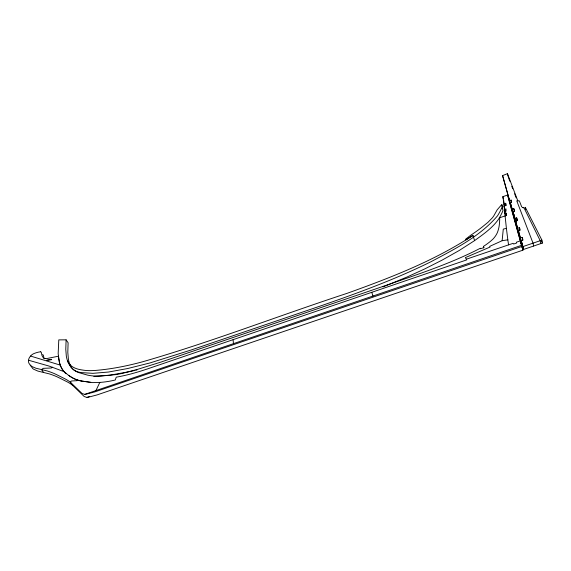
<?xml version="1.0" encoding="UTF-8"?>
<svg xmlns="http://www.w3.org/2000/svg" width="571" height="571" viewBox="0 0 571 571"><rect width="100%" height="100%" fill="white"/><g stroke="black" fill="none" stroke-linecap="round" stroke-linejoin="round"><path stroke-width="0.86" d="M70.783 366.354L69.933 364.569A73.438 39.877 -30.6 0 1 68.37 359.009L67.806 352.3L68.106 342.757L66.115 339.838L65.786 349.366L66.315 356.068A73.659 39.742 -30.6 0 0 67.849 361.629M504.528 207.658L502.858 196.667L507.705 194.975L522.929 250.169L96.949 394.954L87.905 397.316A6.602 3.719 -34.3 0 1 87.106 397.359L87.006 397.352A6.317 3.554 -34.3 0 1 86.321 397.252L84.365 396.552A8.886 4.989 -34.2 0 1 84.008 396.345L72.396 385.104L70.276 382.113L71.503 380.978L77.021 380.679L77.563 380.022A67.314 36.337 -31.2 0 0 81.553 381.028L92.845 382.606L99.818 382.413A74.801 40.434 -30.8 0 0 115.256 380L116.234 377.16A120.01 62.946 -29.2 0 0 132.75 373.441A158.845 80.682 -28.4 0 0 149.745 368.131L466.714 259.891L465.365 257.607L490.046 247.065L489.597 246.415L502.13 240.712L503.287 229.099L506.406 228.364L505.085 215.888L506.277 215.474L506.163 213.19L504.871 213.64L505.349 215.859M67.692 361.172L68.049 361.985M68.698 375.383L65.394 372.849A58.67 31.476 -31.6 0 1 64.58 372.106L63.638 371.107A69.412 37.358 -31.1 0 1 60.505 365.704L60.212 365.097L30.548 356.054L29.721 357.139A6.595 3.319 -33.9 0 0 29.028 358.388L28.8 359.102A14.254 7.216 -33.8 0 0 28.629 359.98L28.55 361.122A19.5 9.907 -33.6 0 0 28.657 362.421L28.707 362.656A10.97 5.553 -33.9 0 0 28.828 363.042L30.342 365.354A23.033 11.72 -33.5 0 0 31.334 366.254L35.83 368.209L47.1 370.922A201.356 103.487 -41.5 0 1 56.458 374.583L65.315 379.001A130.195 68.913 -39.3 0 1 70.176 382.035L81.874 393.305A8.915 4.975 -34.1 0 0 82.224 393.512L84.18 394.211A6.331 3.54 -34.2 0 0 84.872 394.304L95.935 390.578L99.818 382.413M51.711 359.651L46.979 360.422M46.793 360.101L51.533 359.295M516.976 220.299L516.919 220.399A3.019 1.692 -12.5 0 1 515.692 221.341L518.232 230.97L519.967 230.527L519.382 227.686L517.647 228.129L518.232 230.97M52.318 367.189L51.411 367.988L43.218 368.352L41.497 369.587L43.624 372.506M524.114 207.708L523.55 207.851M474.629 240.584C483.194 234.381 492.195 228.15 498.397 219.442A109.975 59.984 -18 0 0 502.987 210.585L501.895 204.732A12.591 6.938 -12.9 0 0 500.881 205.531L497.12 209.921L493.737 215.952A36.052 19.928 -15.1 0 1 492.266 217.915L487.92 222.362L481.903 227.251A131.673 68.948 -18.3 0 1 470.575 235.352L465.736 239.099L465.879 239.956L472.831 235.423L474.629 240.584L459.184 250.505L442.247 260.048L424.567 269.012L406.973 277.042L385.675 285.843M67.878 361.614L70.661 366.639A51.333 27.636 -31.6 0 0 71.068 367.182L72.596 368.859A46.429 24.996 -31.8 0 0 73.109 369.33L73.181 369.394A31.455 16.916 -32.4 0 0 74.73 370.5A33.082 17.794 -32.3 0 0 76.557 371.386L77.349 371.671A39.078 20.999 -32.1 0 0 79.048 372.149L79.49 372.256A55.915 29.906 -31.4 0 0 81.31 372.599L92.852 373.341L108.533 372.028L127.633 368.538L149.909 362.963L191.206 349.98L323.914 304.807C360.308 292.138 396.588 278.748 431.162 261.632C454.866 249.027 479.94 236.522 497.569 215.759A110.31 59.791 -18 0 0 502.187 206.909L501.895 204.732M470.64 236.908L472.831 235.423L473.716 236.915M470.083 237.272C431.997 261.761 389.493 278.106 347.075 293.344C278.705 315.72 211.513 341.993 142.336 361.857C126.841 366.054 111.024 369.18 95.014 370.465A85.315 44.888 -30.2 0 1 93.915 370.536A72.881 38.614 -30.6 0 1 90.696 370.643A65.786 34.988 -30.9 0 1 88.612 370.622A57.885 30.898 -31.2 0 1 86.592 370.522A53.153 28.429 -31.4 0 1 85.122 370.386L84.644 370.329A82.295 43.51 -30.3 0 1 83.223 370.136L81.824 369.922A76.457 40.47 -30.5 0 1 80.447 369.687L79.555 369.501A51.119 27.272 -31.5 0 1 77.82 369.08A46.544 24.86 -31.7 0 1 76.992 368.83A49.085 26.202 -31.6 0 1 75.793 368.409A46.272 24.717 -31.7 0 1 73.58 367.403A44.459 23.746 -31.8 0 1 71.939 366.396A42.561 22.733 -31.8 0 1 70.775 365.469L70.511 365.226A41.555 22.198 -31.9 0 1 69.755 364.448A39.042 20.849 -32 0 1 69.298 363.898A41.976 22.433 -31.9 0 1 68.684 363.035A39.128 20.891 -32 0 1 68.32 362.428M502.587 175.611L510.31 203.283L502.587 175.611L507.462 173.641L517.818 200.864M384.333 286.371L385.004 286.107M382.998 286.906L383.669 286.642M505.078 212.376L504.072 206.102L505.785 205.503L505.692 203.305L503.736 203.983M504.443 209.421L505.963 208.893L506.063 211.113L504.643 211.605L504.871 213.64M505.085 215.888L499.689 217.758A135.862 77.006 -19.5 0 1 499.275 225.06A70.59 40.163 -16.4 0 1 497.905 231.119A33.218 18.971 -14.6 0 1 492.937 239.128A52.803 29.82 -15.4 0 1 483.387 246.429L483.744 247.914M522.144 246.358L94.843 391.892L85.771 394.268A6.624 3.704 -34.2 0 1 84.965 394.311M521.616 206.652L519.353 200.892L516.755 200.842L533.036 243.153L533.6 246.037L523.528 249.463L522.936 246.586L541.908 240.134L525.299 207.309L525.713 209.429M466.314 259.213L513.136 243.325L513.615 244.038L516.534 243.082L516.377 242.225L520.581 240.805L521.366 244.595L508.475 198.637M95.935 390.578L521.823 245.23L522.615 249.035M87.063 397.352L89.597 396.495M533.6 246.037L542.45 243.032L541.908 240.134M513.786 208.608L514.364 211.413L512.758 211.848L512.173 209.05L513.786 208.608L514.2 209.707A9.871 5.467 -13.1 0 1 514.278 210.049A4.254 2.355 -12.9 0 1 513.165 212.284M509.725 200.507L511.138 200.121L511.438 200.792A7.559 4.125 -13.3 0 1 511.537 201.185M516.648 217.829L517.226 220.656L515.42 221.134L514.828 218.315L516.648 217.829L516.941 218.636A12.89 7.252 -12.9 0 1 517.083 219.228L517.119 219.699M522.244 237.443L522.836 240.305L521.045 240.776L520.452 237.921L522.244 237.443L522.75 239.099A3.783 2.191 -11.9 0 1 522.651 239.984L521.908 240.627A4.875 2.819 -11.9 0 1 521.309 240.905L523.528 249.463M136.947 369.965L135.72 370.258M134.492 370.543L133.264 370.822M132.658 370.964L130.823 371.371M130.217 371.507L109.975 375.168L93.844 376.382M502.13 240.712L507.826 239.834L506.406 228.364M40.363 351.836L39.285 351.979A19.999 10.157 -34.3 0 0 37.679 352.336A23.718 12.07 -34.4 0 0 36.052 352.792L34.01 353.528A4.996 2.512 -33.9 0 0 30.57 356.026M66.129 339.831L58.792 339.888L58.163 353.72L59.555 363.17M90.732 382.384L81.717 381.064M28.6 360.251L49.185 366.111L64.188 371.7M540.766 243.603L540.216 240.705L524.071 207.951M523.214 207.758L522.729 207.566M522.722 207.566L522.03 207.13M69.348 375.839L71.282 377.11A67.556 36.508 -31.2 0 0 77.535 380.058M69.969 376.268L71.304 377.124A67.407 36.408 -31.2 0 0 81.66 381.135M69.648 376.046L68.72 375.397M72.396 385.104L72.296 385.032A129.753 69.091 -39.4 0 0 67.435 381.978L58.57 377.538A200.635 103.736 -41.6 0 0 49.213 373.855L37.957 371.107L33.461 369.137A22.961 11.763 -33.6 0 1 32.461 368.238L30.948 365.918A10.942 5.567 -34 0 1 30.82 365.533L30.77 365.297A19.443 9.935 -33.7 0 1 30.734 365.069M66.279 373.577L65.415 372.863M483.387 246.429L484.008 247.557L480.554 248.735L480.297 248.271C448.52 264.673 414.268 275.5 380.6 287.242L160.951 362.078L138.203 369.159L123.286 373.17A88.969 47.586 -29.9 0 1 120.845 373.691A84.558 45.373 -30.1 0 1 115.449 374.647L101.131 376.053A87.955 46.929 -30.1 0 1 100.025 376.096A68.063 36.701 -30.8 0 1 89.74 375.54A74.737 40.213 -30.5 0 1 88.812 375.354A87.427 46.829 -30 0 1 87.434 375.083L78.441 372.52A50.426 27.151 -31.6 0 1 74.865 370.672A50.848 27.387 -31.6 0 1 72.26 368.523A57.614 31.048 -31.3 0 1 70.219 366.004A74.979 40.534 -30.6 0 1 69.127 364.17L68.634 363.22M541.586 241.312L542.45 243.032M519.382 227.686L519.774 228.528A6.988 3.99 -12.4 0 1 519.938 229.335A3.619 2.063 -12.2 0 1 519.874 229.813L519.624 230.199A3.233 1.841 -12.2 0 1 518.454 230.984L521.045 240.776M70.39 365.554L70.197 365.147M70.105 364.948L69.748 364.105A41.797 22.476 -31.9 0 0 70.376 365.39A39.014 20.963 -32.1 0 0 70.747 365.997A41.854 22.505 -31.9 0 0 70.94 366.289M508.34 177.196L509.91 181.328M511.794 186.289L512.737 188.773M514.621 193.733L516.191 197.866M60.212 365.097L59.969 364.426A90.661 49.013 -30.2 0 1 59.527 363.063L58.299 356.225L46.872 358.531A12.569 6.402 -33.4 0 1 45.644 358.567M371.764 292.316L372.984 296.064M511.53 201.185A4.482 2.441 -13.1 0 1 511.488 201.92L511.359 202.17A2.655 1.442 -13.1 0 1 510.388 202.876L512.173 209.05M514.828 218.315L513.093 212.255L515.42 221.134M515.699 221.355L517.647 228.129M518.468 230.991L520.452 237.921M521.309 240.905L522.936 246.586M510.41 202.891L512.758 211.848M521.573 245.337L522.929 250.169M506.163 213.19L506.641 215.41M504.072 206.102L505.05 211.448M504.643 211.605L505.442 215.303M505.692 203.305L506.17 205.51M502.858 196.667L503.329 198.865M507.705 194.975L508.318 197.901M511.138 200.121L511.573 202.213M507.462 173.641L508.026 176.368M507.826 239.834L508.575 244.873M503.643 200.328L503.943 202.769M504.136 204.397L504.436 206.845M233.096 339.666L233.453 343.713M502.18 208.793A12.548 6.952 -12.8 0 1 502.687 208.408M65.23 373.006A70.99 38.214 -31.1 0 1 59.691 363.099M68.292 362.385A41.976 22.433 -31.9 0 1 67.671 361.108M522.13 243.674A4.868 2.826 -11.8 0 1 521.901 243.767M519.346 233.682A3.226 1.849 -12.1 0 1 519.046 233.832M516.484 224.068A3.012 1.699 -12.4 0 1 516.277 224.167M517.105 219.699A3.362 1.891 -12.5 0 1 516.983 220.299M514.228 214.667A4.247 2.363 -12.8 0 1 513.75 215.089M511.323 205.474A2.648 1.449 -13 0 1 510.974 205.66M42.532 354.698A1.927 0.978 -33.8 0 1 43.103 354.926A4.204 2.127 -33.9 0 1 43.175 355.019A7.045 3.569 -34 0 1 43.467 355.59L43.846 357.532A21.17 10.892 -33.1 0 0 44.046 358.281L44.131 358.531A25.302 13.04 -32.9 0 0 44.224 358.774M40.377 351.815A1.927 0.971 -33.7 0 1 41.041 352.043A4.211 2.12 -33.8 0 1 41.112 352.136A7.059 3.554 -33.9 0 1 41.405 352.707L41.776 354.641A21.227 10.849 -33 0 0 41.968 355.39L42.054 355.64A25.381 12.99 -32.9 0 0 42.618 356.796L43.353 357.731A8.272 4.218 -33.5 0 0 45.616 358.609"/></g></svg>
